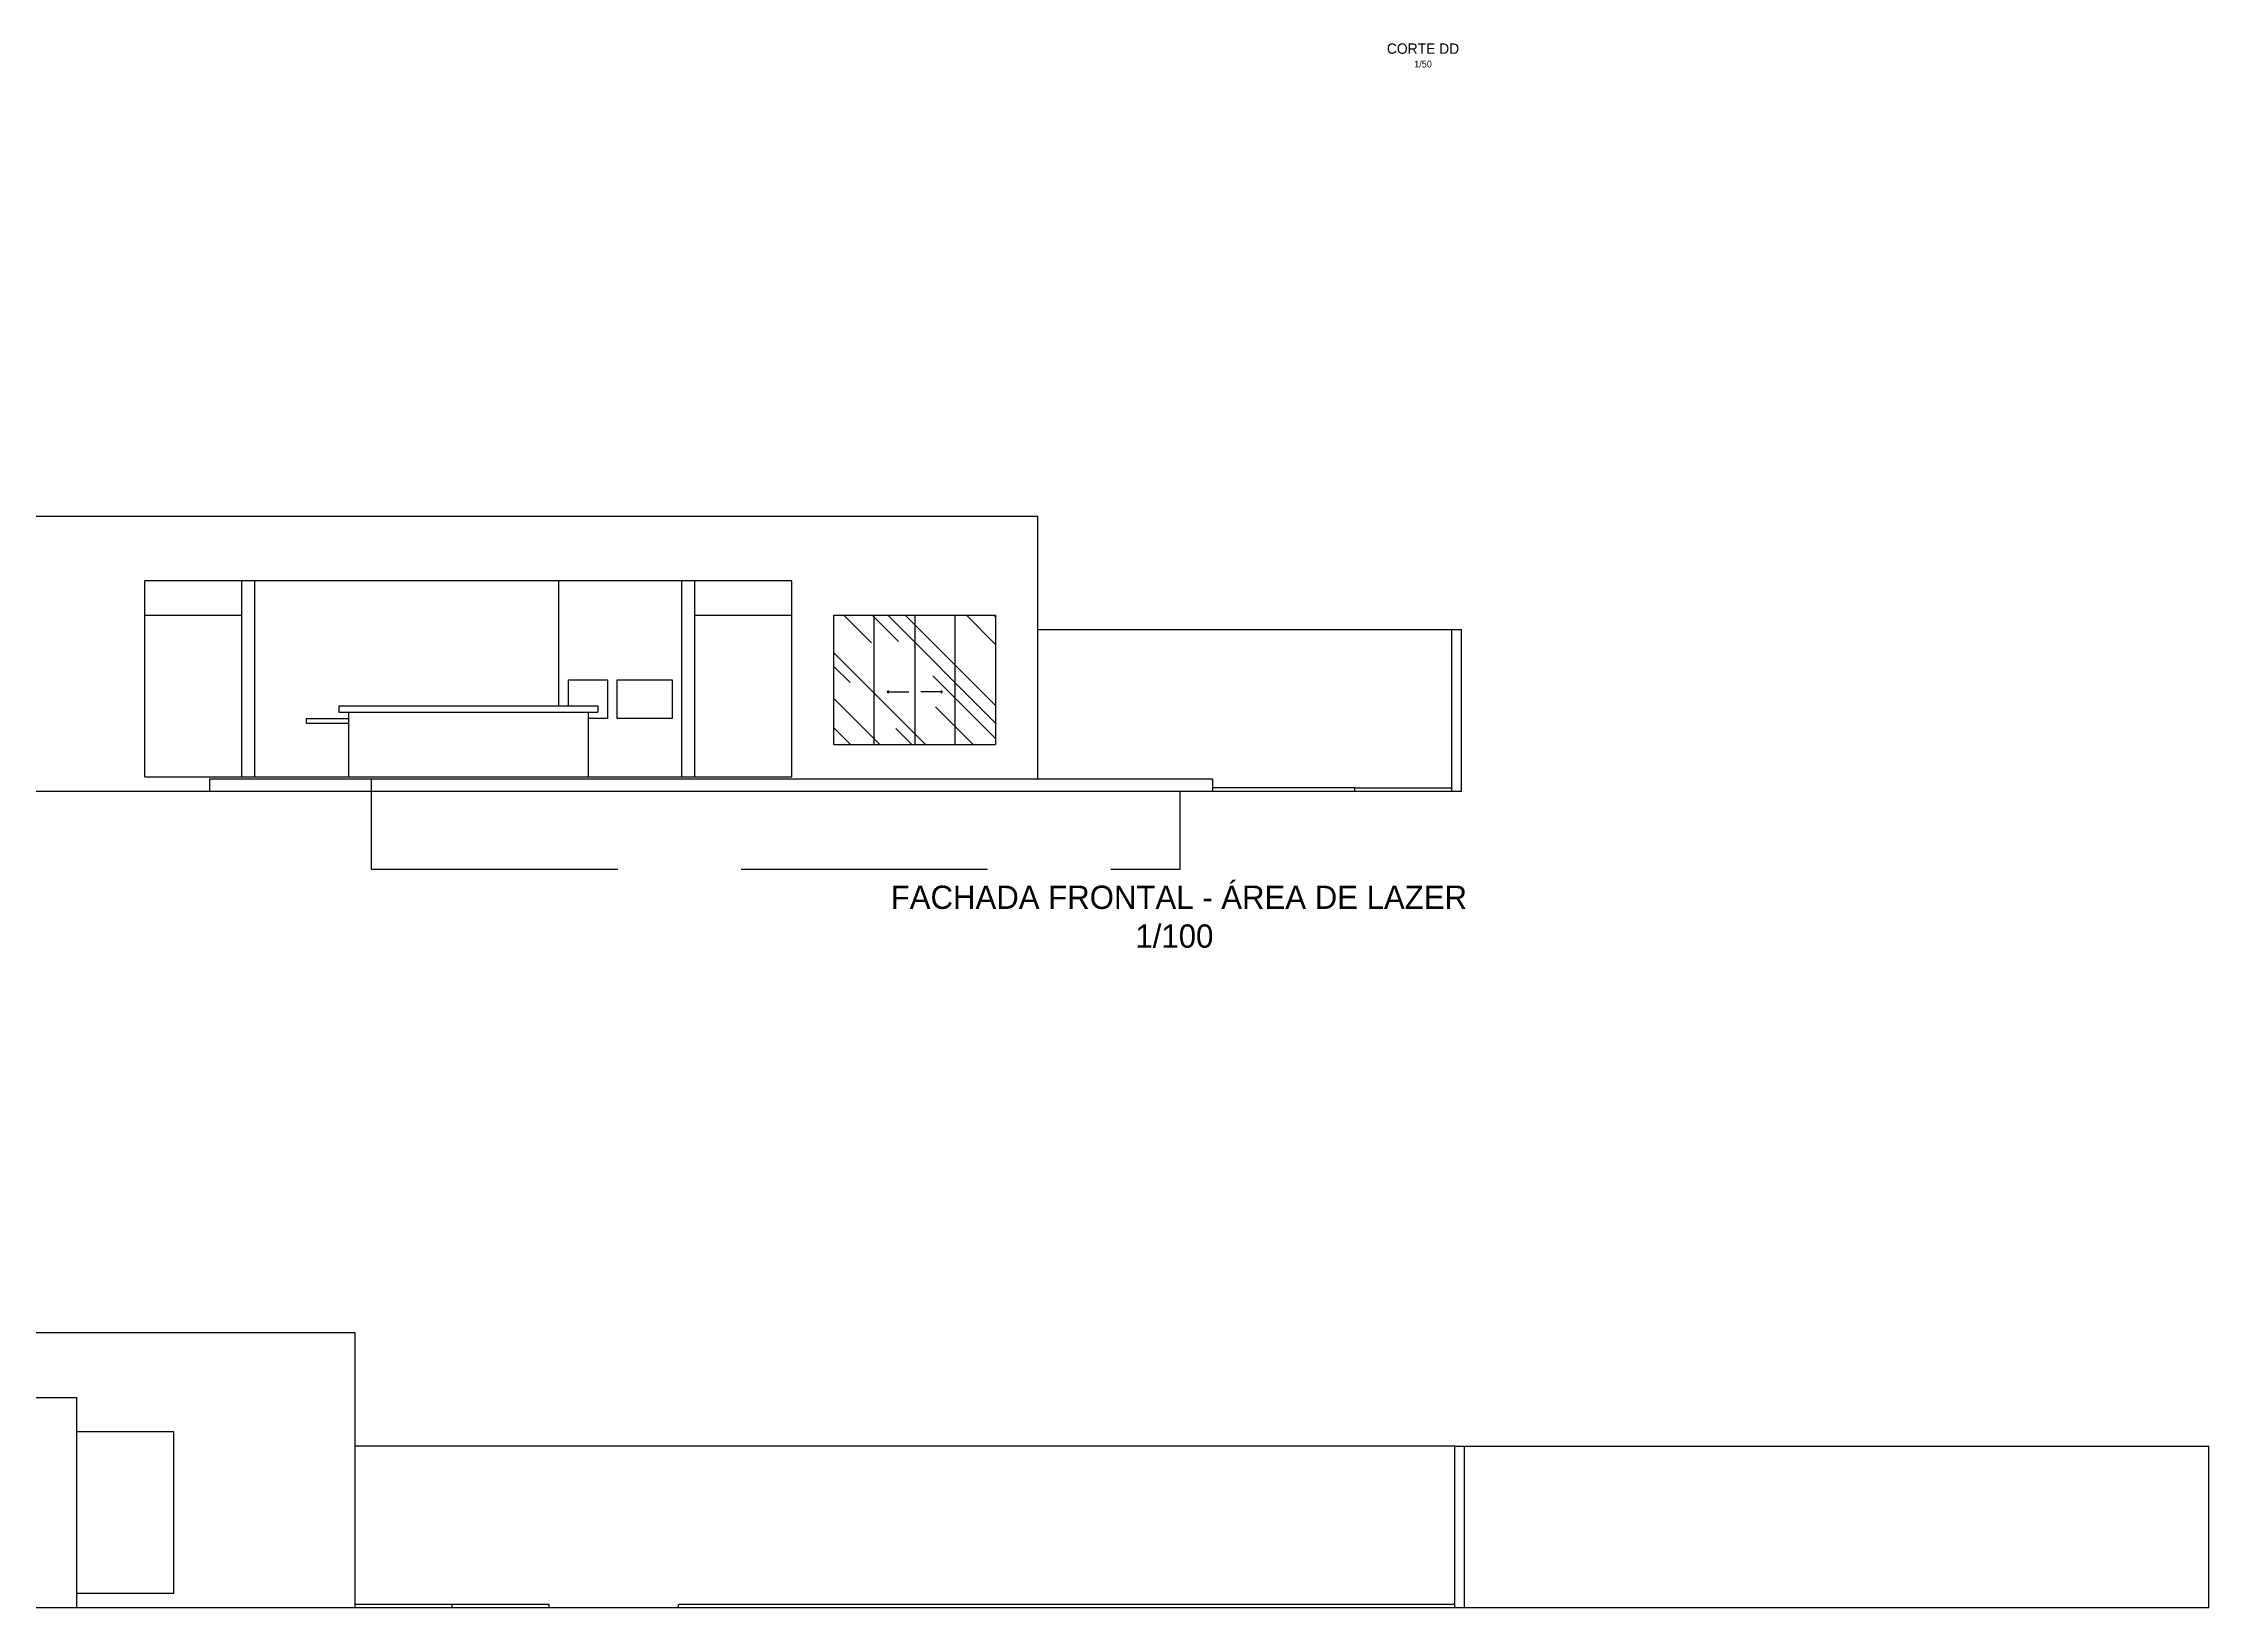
# Model space of a CAD drawing. Header units: feet. Extents: x 1734 to 1931, y 883 to 1088.
# Drawn here: x 1897.91 to 1931.38, y 930.31 to 954.5 of the extents above; entities that cross this region are included whole.
import ezdxf

# ---------------------------------------------------------------- set-up
doc = ezdxf.new("R2010")
doc.units = ezdxf.units.FT
doc.header["$LTSCALE"] = 0.3
doc.header["$MEASUREMENT"] = 0
doc.linetypes.add('HIDDEN', pattern=[9.525, 6.35, -3.175])
doc.layers.get('0').update_dxf_attribs({"linetype": 'CONTINUOUS'})
doc.layers.get('Defpoints').update_dxf_attribs({"linetype": 'CONTINUOUS'})
for name, color, linetype in [('1', 1, 'CONTINUOUS'), ('3', 3, 'CONTINUOUS'), ('4', 4, 'CONTINUOUS'), ('5', 5, 'CONTINUOUS'), ('Cotas', 1, 'CONTINUOUS'), ('projecao', 8, 'HIDDEN'), ('Texto', 44, 'CONTINUOUS')]:
    doc.layers.add(name, color=color, linetype=linetype)
doc.styles.add('style1', font='GOTHIC.TTF')
doc.dimstyles.new('ESC-100', dxfattribs={"dimtxt": 0.16, "dimasz": 0.04, "dimexe": 0.06, "dimexo": 0.15, "dimgap": 0.02, "dimtad": 1, "dimzin": 4, "dimdsep": 46, "dimtxsty": 'style1', "dimblk": 'OBLIQUE', "dimcen": 0.01, "dimdle": 0.04, "dimclrd": 14, "dimclre": 14, "dimclrt": 2, "dimazin": 0, "dimtfac": 1, "dimtix": 1, "dimtmove": 2, "dimatfit": 0, "dimldrblk": 'OPEN90', "dimfxl": 1, "dimtolj": 1, "dimtzin": 4, "dimlwd": -1, "dimlwe": -1, "dimarcsym": 0})

# ---------------------------------------------------------------- blocks, each defined once
blk = doc.blocks.new('_Open90')
at = {"color": 0, "linetype": 'ByBlock', "lineweight": -2}
for p, q in [((0, 0), (-1, 0)), ((-0.5, 0.5), (0, 0)), ((0, 0), (-0.5, -0.5))]:
    blk.add_line(p, q, dxfattribs=at)

msp = doc.modelspace()

# ---------------------------------------------------------------- hatches: boundary and pattern name
at = {"layer": 'Cotas'}
h = msp.add_hatch(dxfattribs=at)
h.set_pattern_fill('AR-RROOF,_O', color=256, angle=315)
h.set_pattern_definition([(315, (1910.1322, 943.6598), (2.26274, -0.84853), [15, -2, 5, -1]), (315, (1911.4262, 943.0729), (0.23335, 1.64756), [3, -0.33, 6, -0.75]), (315, (1911.0868, 943.9073), (4.15072, -3.2032), [8, -1.4, 4, -1])])
h.paths.add_polyline_path([(1910.757, 945.66), (1910.132, 945.66), (1910.132, 943.66), (1910.757, 943.66)])
h.paths.add_polyline_path([(1910.757, 943.66), (1911.382, 943.66), (1911.382, 945.66), (1910.757, 945.66)])
h.paths.add_polyline_path([(1912.007, 945.66), (1911.382, 945.66), (1911.382, 943.66), (1912.007, 943.66)])
h.paths.add_polyline_path([(1912.007, 943.66), (1912.632, 943.66), (1912.632, 945.66), (1912.007, 945.66)])

# ---------------------------------------------------------------- linework, layer by layer
at = {"layer": '1', "linetype": 'Continuous'}
for p, q in [((1900.982, 943.16), (1900.982, 946.19)), ((1901.182, 943.16), (1901.182, 946.19)), ((1905.882, 944.26), (1905.882, 946.19)), ((1907.782, 943.16), (1907.782, 946.19)), ((1907.982, 943.16), (1907.982, 946.19)), ((1899.482, 945.66), (1900.982, 945.66)), ((1907.982, 945.66), (1909.482, 945.66)), ((1910.757, 943.66), (1910.757, 945.66)), ((1911.382, 945.66), (1911.382, 943.66)), ((1912.007, 943.66), (1912.007, 945.66)), ((1913.282, 945.44), (1919.682, 945.44)), ((1902.482, 944.26), (1902.482, 944.16)), ((1902.482, 944.26), (1906.482, 944.26)), ((1902.482, 944.16), (1906.482, 944.16)), ((1902.632, 944.16), (1902.632, 943.16)), ((1906.332, 944.16), (1906.332, 943.16)), ((1906.482, 944.26), (1906.482, 944.16)), ((1901.982, 943.99), (1901.982, 944.06)), ((1901.982, 944.06), (1902.632, 944.06)), ((1901.982, 943.99), (1902.632, 943.99)), ((1918.182, 942.99), (1915.982, 942.99)), ((1919.881, 932.81), (1931.381, 932.81)), ((1931.381, 930.31), (1931.381, 932.81)), ((1904.231, 930.36), (1902.731, 930.36))]:
    msp.add_line(p, q, dxfattribs=at)
at = {"layer": '1', "color": 8, "linetype": 'Continuous'}
msp.add_line((1919.731, 932.81), (1902.731, 932.81), dxfattribs=at)
at = {"layer": '1', "linetype": 'Continuous'}
msp.add_lwpolyline([(1906.032, 944.26), (1906.032, 944.66), (1906.632, 944.66), (1906.632, 944.06), (1906.332, 944.06)], dxfattribs=at)
msp.add_lwpolyline([(1906.782, 944.66), (1907.632, 944.66), (1907.632, 944.06), (1906.782, 944.06)], close=True, dxfattribs=at)
at = {"layer": '3'}
for p, q in [((1896.682, 947.19), (1913.282, 947.19)), ((1913.282, 943.13), (1913.282, 947.19)), ((1899.482, 943.16), (1899.482, 946.19)), ((1909.482, 946.19), (1899.482, 946.19)), ((1909.482, 943.16), (1909.482, 946.19)), ((1910.132, 945.66), (1912.632, 945.66)), ((1910.132, 943.66), (1910.132, 945.66)), ((1912.632, 945.66), (1912.632, 943.66)), ((1910.132, 943.66), (1912.632, 943.66)), ((1899.482, 943.16), (1909.482, 943.16)), ((1902.731, 934.56), (1886.131, 934.56)), ((1902.731, 930.31), (1902.731, 934.56)), ((1899.931, 933.03), (1898.431, 933.03)), ((1899.931, 930.53), (1899.931, 933.03)), ((1899.931, 930.53), (1898.431, 930.53))]:
    msp.add_line(p, q, dxfattribs=at)
at = {"layer": '4', "linetype": 'Continuous'}
for p, q in [((1900.482, 943.13), (1900.482, 942.94)), ((1900.482, 943.13), (1915.982, 943.13)), ((1915.982, 943.13), (1915.982, 942.94)), ((1891.431, 933.56), (1898.431, 933.56)), ((1898.431, 930.31), (1898.431, 933.56))]:
    msp.add_line(p, q, dxfattribs=at)
at = {"layer": '5', "linetype": 'Continuous'}
for p, q in [((1919.682, 942.94), (1919.682, 945.44)), ((1919.682, 945.44), (1919.832, 945.44)), ((1919.832, 942.94), (1919.832, 945.44)), ((1879.532, 942.94), (1919.832, 942.94)), ((1918.182, 942.94), (1918.182, 942.99)), ((1918.182, 942.99), (1919.682, 942.99)), ((1919.731, 930.31), (1919.731, 932.81)), ((1919.731, 932.81), (1919.881, 932.81)), ((1919.881, 930.31), (1919.881, 932.81)), ((1931.381, 930.31), (1879.581, 930.31)), ((1905.731, 930.36), (1904.231, 930.36)), ((1904.231, 930.31), (1904.231, 930.36)), ((1905.731, 930.31), (1905.731, 930.36)), ((1919.731, 930.36), (1907.731, 930.36)), ((1907.731, 930.31), (1907.731, 930.36))]:
    msp.add_line(p, q, dxfattribs=at)
at = {"layer": 'projecao', "ltscale": 2}
for p, q in [((1902.982, 943.13), (1902.982, 941.73)), ((1915.482, 941.73), (1915.482, 942.94)), ((1902.982, 941.73), (1915.482, 941.73))]:
    msp.add_line(p, q, dxfattribs=at)

# ---------------------------------------------------------------- texts
at = {"layer": 'Texto', "char_height": 0.1, "attachment_point": 1, "style": 'style1'}
for s, insert, width in [('\\pxqc;\\P\\P{\\H1.6x;CORTE DD \\P\\H0.65625x;1/50}', (1918.235, 954.835), 2.00603), ('\\pi7.53136;\\P\\P\\pi3.12754;{\\H3.6x;FACHADA FRONTAL - ÁREA DE LAZER\\P\\pi6.90998;1/100}', (1907.883, 941.811), 15.06271)]:
    msp.add_mtext(s, dxfattribs=dict(at, insert=insert, width=width))

# ---------------------------------------------------------------- leaders
at = {"layer": 'Defpoints', "linetype": 'Continuous'}
for points in [[(1910.955, 944.476), (1911.289, 944.476)], [(1911.81, 944.476), (1911.475, 944.476)]]:
    msp.add_leader(points, dimstyle='ESC-100', override={"dimgap": 0.02, "dimtad": 0}, dxfattribs=at)

doc.saveas('drawing.dxf')
